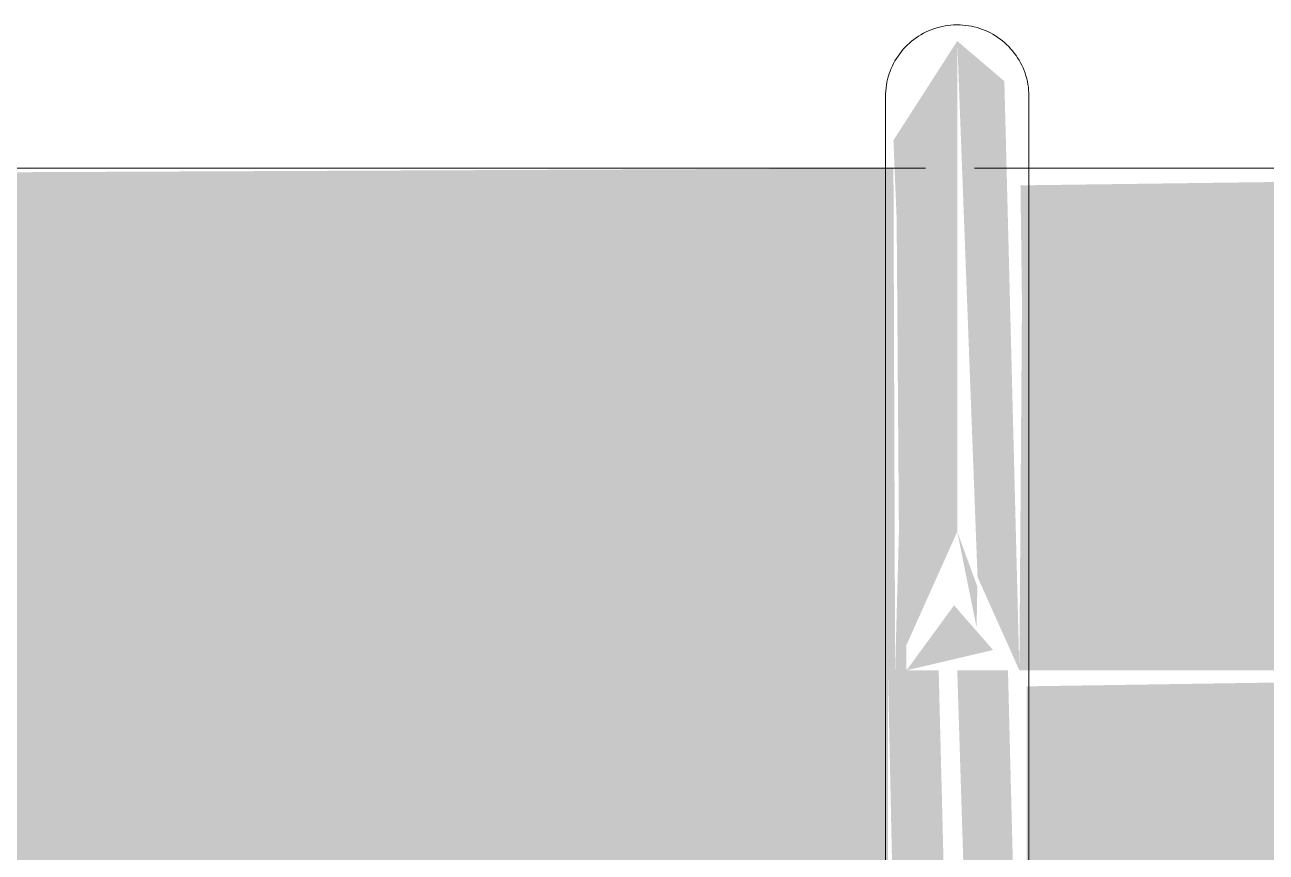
# Model space of a CAD drawing. Header units: inches. Extents: x -55396 to -733, y -290 to 853.
# Drawn here: x -24919.015 to -24914.688, y 291.616 to 294.5 of the extents above; entities that cross this region are included whole.
import ezdxf

# ---------------------------------------------------------------- set-up
doc = ezdxf.new("R2010")
doc.units = ezdxf.units.IN
doc.header["$MEASUREMENT"] = 0
doc.layers.add('Q-SPCQ', color=91, linetype='Continuous', lineweight=9)

# ---------------------------------------------------------------- blocks, each defined once
blk = doc.blocks.new('Basketball_Backstop-Performance_Sports_Systems-3103-Ceiling_Hung - 27_-0_ to 27_-11 7_8_-V22-Section 13')
at = {"layer": 'Q-SPCQ'}
blk.add_hatch(color=256, dxfattribs=at).paths.add_polyline_path([(-24915.9817, 292.25), (-24915.7652, 292.7334), (-24915.7652, 294.4436), (-24915.9876, 294.0976), (-24915.9764, 293.8235), (-24915.9685, 292.7334)], flags=0)
h = blk.add_hatch(color=256, dxfattribs=at)
h.paths.add_polyline_path([(-24915.7652, 292.7334), (-24915.6978, 292.3994), (-24915.6951, 292.5417), (-24915.7005, 292.5565)], flags=0)
h.paths.add_polyline_path([(-24915.5487, 292.25), (-24915.601, 294.3034), (-24915.7652, 294.4436), (-24915.6945, 292.5755), (-24915.5884, 292.3387)], flags=0)
h = blk.add_hatch(color=256, dxfattribs=at)
h.paths.add_polyline_path([(-24945.7652, 292.25), (-24932.7367, 292.25), (-24932.6388, 293.2262), (-24932.0218, 294), (-24945.7652, 293.9404), (-24945.7652, 292.7029)], flags=0)
h.paths.add_polyline_path([(-24932.4867, 292.25), (-24932.3617, 292.25), (-24932.4372, 292.4575)], flags=0)
h.paths.add_polyline_path([(-24932.1813, 292.25), (-24928.9867, 292.25), (-24929.1142, 292.8447), (-24929.3742, 293.2839), (-24929.675, 293.562), (-24930.0605, 293.7655), (-24930.3599, 293.8419), (-24930.8134, 293.8484), (-24931.3304, 293.6961), (-24931.6455, 293.4874), (-24931.9068, 293.2087), (-24932.1384, 292.7741), (-24932.1905, 292.6005), (-24932.2367, 292.25)], flags=0)
h.paths.add_polyline_path([(-24928.7884, 292.25), (-24928.7367, 292.25), (-24928.7367, 292.4061)], flags=0)
h.paths.add_polyline_path([(-24928.8531, 292.25), (-24928.7884, 292.25), (-24928.8582, 292.5753)], flags=0)
h.paths.add_polyline_path([(-24915.942, 292.25), (-24915.6402, 292.3208), (-24915.7763, 292.4766), (-24915.8902, 292.3208)], flags=0)
h.paths.add_polyline_path([(-24915.9817, 292.25), (-24915.942, 292.25), (-24915.9433, 292.3359)], flags=0)
h.paths.add_polyline_path([(-24928.3702, 292.25), (-24915.9817, 292.25), (-24915.9876, 294), (-24929.1599, 293.9404), (-24928.547, 293.0618), (-24928.4769, 292.5724), (-24928.4349, 292.25), (-24928.3952, 292.25)], flags=0)
h.paths.add_polyline_path([(-24915.5237, 292.25), (-24911.7367, 292.25), (-24911.7036, 292.9425), (-24911.5262, 293.3674), (-24911.021, 294), (-24915.5448, 293.9404), (-24915.5396, 293.5254), (-24915.5487, 292.25)], flags=0)
h.paths.add_polyline_path([(-24907.7367, 292.25), (-24907.8584, 292.4168), (-24907.7884, 292.25)], flags=0)
h.paths.add_polyline_path([(-24911.3952, 292.25), (-24911.3702, 292.25), (-24911.4349, 292.25)], flags=0)
h.paths.add_polyline_path([(-24911.4867, 292.25), (-24911.4349, 292.25), (-24911.5342, 292.4445)], flags=0)
h.paths.add_polyline_path([(-24911.2367, 292.25), (-24907.9867, 292.25), (-24908.172, 292.9844), (-24908.3742, 293.2839), (-24908.5778, 293.4874), (-24909.0605, 293.7655), (-24909.1911, 293.8196), (-24909.6436, 293.8708), (-24910.3304, 293.6961), (-24910.6661, 293.4717), (-24910.809, 293.3362), (-24911.1272, 292.8012), (-24911.2114, 292.4421)], flags=0)
h.paths.add_polyline_path([(-24903.8521, 292.25), (-24885.7652, 292.25), (-24885.7652, 294), (-24908.154, 293.9404), (-24907.5702, 293.1087), (-24907.3952, 292.25), (-24907.3702, 292.25)], flags=0)
h = blk.add_hatch(color=256, dxfattribs=at)
h.paths.add_polyline_path([(-24938.4114, 290.5), (-24933.8617, 290.5596), (-24933.7912, 291.1221), (-24933.4911, 291.483), (-24932.8531, 291.5669), (-24932.8531, 292.25), (-24945.7652, 292.25), (-24945.7652, 290.5)], flags=0)
h.paths.add_polyline_path([(-24916.0067, 290.5), (-24916.0067, 292.25), (-24928.3702, 292.25), (-24928.3702, 291.5), (-24927.6117, 291.433), (-24927.3617, 291), (-24927.3617, 290.5), (-24916.8277, 290.5596), (-24916.8118, 291), (-24916.6402, 291), (-24916.6402, 290.5)], flags=0)
h.paths.add_polyline_path([(-24930.3896, 290.5), (-24930.0605, 290.5726), (-24929.7166, 290.7345), (-24929.3657, 291.0126), (-24929.0906, 291.3822), (-24928.9213, 291.5), (-24928.8531, 291.5), (-24928.9213, 291.7971), (-24929.2979, 291.112), (-24929.6393, 290.8092), (-24930.0482, 290.6054), (-24930.3896, 290.5292), (-24930.6117, 290.5)], flags=0)
h.paths.add_polyline_path([(-24930.8337, 290.5), (-24931.0646, 290.5596), (-24931.6513, 290.8608), (-24932.019, 291.2339), (-24932.1813, 291.5056), (-24932.3154, 291.8986), (-24932.3702, 291.7669), (-24932.302, 291.5), (-24932.1668, 291.4375), (-24931.7607, 290.9198), (-24931.4098, 290.6804), (-24930.9405, 290.5147), (-24930.8838, 290.5)], flags=0)
h.paths.add_polyline_path([(-24915.5237, 290.5), (-24914.8902, 290.5596), (-24914.8902, 291), (-24914.7027, 291), (-24914.6521, 290.5), (-24912.8617, 290.5596), (-24912.7912, 291.1221), (-24912.4911, 291.483), (-24911.8531, 291.6136), (-24911.8531, 292.25), (-24915.5237, 292.1942), (-24915.5237, 290.5301)], flags=0)
h.paths.add_polyline_path([(-24909.6117, 290.5), (-24909.0605, 290.5726), (-24908.7166, 290.7345), (-24908.3657, 291.0126), (-24908.0906, 291.3822), (-24907.9213, 291.5), (-24907.8531, 291.5), (-24907.9213, 291.7971), (-24908.2902, 291.1221), (-24908.6316, 290.8151), (-24908.9598, 290.642), (-24909.3896, 290.5292)], flags=0)
h.paths.add_polyline_path([(-24909.6117, 290.5), (-24910.3561, 290.6804), (-24910.6985, 290.897), (-24911.019, 291.2339), (-24911.2278, 291.618), (-24911.3362, 292.057), (-24911.3702, 291.7788), (-24911.302, 291.5), (-24911.1668, 291.4375), (-24910.7367, 290.8968), (-24910.3782, 290.6627), (-24910.0204, 290.5355), (-24909.8337, 290.5)], flags=0)
h.paths.add_polyline_path([(-24906.3617, 290.5), (-24885.7652, 290.5596), (-24885.7652, 292.25), (-24907.3702, 292.25), (-24907.3702, 291.5), (-24906.6117, 291.433), (-24906.3617, 290.9171), (-24906.3617, 290.5392)], flags=0)
h.paths.add_polyline_path([(-24930.6117, 290.625), (-24929.8828, 290.8081), (-24929.572, 291.017), (-24929.3742, 291.2161), (-24929.1104, 291.6644), (-24929.0297, 291.9234), (-24929.042, 292.25), (-24932.2367, 292.25), (-24932.1679, 291.7971), (-24931.8447, 291.2104), (-24931.6455, 291.0126), (-24931.1628, 290.7345), (-24931.0322, 290.6804)], flags=0)
h.paths.add_polyline_path([(-24909.6117, 290.625), (-24908.9598, 290.7762), (-24908.572, 291.017), (-24908.3146, 291.2939), (-24908.1206, 291.6398), (-24908.0088, 292.0821), (-24908.042, 292.25), (-24911.2367, 292.25), (-24911.0941, 291.6189), (-24910.8447, 291.2104), (-24910.4961, 290.8979), (-24910.1628, 290.7345), (-24909.8337, 290.6542)], flags=0)
h = blk.add_hatch(color=256, dxfattribs=at)
h.paths.add_polyline_path([(-24915.8299, 288.75), (-24915.7652, 288.75), (-24915.8353, 289.0625), (-24916.0067, 289.0625), (-24915.942, 288.75), (-24915.8902, 288.75)], flags=0)
h.paths.add_polyline_path([(-24915.942, 289.6875), (-24915.7652, 289.6875), (-24915.8299, 292.25), (-24916.0067, 292.25), (-24915.9526, 289.6875)], flags=0)
h = blk.add_hatch(color=256, dxfattribs=at)
h.paths.add_polyline_path([(-24915.7005, 288.75), (-24915.5237, 288.75), (-24915.5884, 289.0625), (-24915.7652, 289.0625), (-24915.7652, 288.75)], flags=0)
h.paths.add_polyline_path([(-24915.5778, 289.6875), (-24915.5237, 289.6875), (-24915.5884, 292.25), (-24915.7652, 292.25), (-24915.6844, 289.6875), (-24915.5884, 289.6875)], flags=0)
for p, q in [((-24915.8756, 294), (-24929.2023, 294)), ((-24911.021, 294), (-24915.7052, 294)), ((-24916.0152, 292.25), (-24916.0152, 289.6875)), ((-24915.5152, 289.6875), (-24915.5152, 292.25))]:
    blk.add_line(p, q, dxfattribs=at)
at = {"layer": 'Q-SPCQ', "flags": 128}
for points in [[(-24916.0152, 294.25), (-24916.015, 294.26), (-24916.0144, 294.27), (-24916.0134, 294.2799), (-24916.012, 294.2898), (-24916.0102, 294.2997), (-24916.0081, 294.3094), (-24916.0055, 294.3191), (-24916.0025, 294.3286), (-24915.9992, 294.3381), (-24915.9955, 294.3474), (-24915.9914, 294.3565), (-24915.987, 294.3654), (-24915.9822, 294.3742), (-24915.977, 294.3828), (-24915.9716, 294.3912), (-24915.9657, 294.3993), (-24915.9596, 294.4072), (-24915.9532, 294.4148), (-24915.9464, 294.4222), (-24915.9394, 294.4293), (-24915.9321, 294.4362), (-24915.9245, 294.4427), (-24915.9167, 294.4489), (-24915.9086, 294.4548), (-24915.9003, 294.4604), (-24915.8918, 294.4656), (-24915.8831, 294.4705), (-24915.8741, 294.475), (-24915.8651, 294.4792), (-24915.8558, 294.483), (-24915.8464, 294.4864), (-24915.8369, 294.4895), (-24915.8273, 294.4922), (-24915.8175, 294.4945), (-24915.8077, 294.4964), (-24915.7978, 294.4979), (-24915.7879, 294.499), (-24915.7779, 294.4997), (-24915.7679, 294.5), (-24915.7652, 294.5)], [(-24916.0152, 294.25), (-24916.015, 294.26), (-24916.0144, 294.27), (-24916.0134, 294.2799), (-24916.012, 294.2898), (-24916.0102, 294.2997), (-24916.0081, 294.3094), (-24916.0055, 294.3191), (-24916.0025, 294.3286), (-24915.9992, 294.3381), (-24915.9955, 294.3474), (-24915.9914, 294.3565), (-24915.987, 294.3654), (-24915.9822, 294.3742), (-24915.977, 294.3828), (-24915.9716, 294.3912), (-24915.9657, 294.3993), (-24915.9596, 294.4072), (-24915.9532, 294.4148), (-24915.9464, 294.4222), (-24915.9394, 294.4293), (-24915.9321, 294.4362), (-24915.9245, 294.4427), (-24915.9167, 294.4489), (-24915.9086, 294.4548), (-24915.9003, 294.4604), (-24915.8918, 294.4656), (-24915.8831, 294.4705), (-24915.8741, 294.475), (-24915.8651, 294.4792), (-24915.8558, 294.483), (-24915.8464, 294.4864), (-24915.8369, 294.4895), (-24915.8273, 294.4922), (-24915.8175, 294.4945), (-24915.8077, 294.4964), (-24915.7978, 294.4979), (-24915.7879, 294.499), (-24915.7779, 294.4997), (-24915.7679, 294.5), (-24915.7652, 294.5)], [(-24915.7652, 294.5), (-24915.7552, 294.4998), (-24915.7452, 294.4992), (-24915.7353, 294.4982), (-24915.7254, 294.4968), (-24915.7156, 294.495), (-24915.7058, 294.4928), (-24915.6961, 294.4903), (-24915.6866, 294.4873), (-24915.6772, 294.484), (-24915.6679, 294.4803), (-24915.6587, 294.4762), (-24915.6498, 294.4717), (-24915.641, 294.467), (-24915.6324, 294.4618), (-24915.6241, 294.4563), (-24915.6159, 294.4505), (-24915.608, 294.4444), (-24915.6004, 294.438), (-24915.593, 294.4312), (-24915.5859, 294.4242), (-24915.5791, 294.4169), (-24915.5725, 294.4093), (-24915.5663, 294.4015), (-24915.5604, 294.3934), (-24915.5549, 294.3851), (-24915.5496, 294.3766), (-24915.5447, 294.3678), (-24915.5402, 294.3589), (-24915.536, 294.3498), (-24915.5322, 294.3406), (-24915.5288, 294.3312), (-24915.5257, 294.3217), (-24915.523, 294.312), (-24915.5208, 294.3023), (-24915.5189, 294.2925), (-24915.5174, 294.2826), (-24915.5163, 294.2727), (-24915.5155, 294.2627), (-24915.5152, 294.2527), (-24915.5152, 294.25)], [(-24915.7652, 294.5), (-24915.7552, 294.4998), (-24915.7452, 294.4992), (-24915.7353, 294.4982), (-24915.7254, 294.4968), (-24915.7156, 294.495), (-24915.7058, 294.4928), (-24915.6961, 294.4903), (-24915.6866, 294.4873), (-24915.6772, 294.484), (-24915.6679, 294.4803), (-24915.6587, 294.4762), (-24915.6498, 294.4717), (-24915.641, 294.467), (-24915.6324, 294.4618), (-24915.6241, 294.4563), (-24915.6159, 294.4505), (-24915.608, 294.4444), (-24915.6004, 294.438), (-24915.593, 294.4312), (-24915.5859, 294.4242), (-24915.5791, 294.4169), (-24915.5725, 294.4093), (-24915.5663, 294.4015), (-24915.5604, 294.3934), (-24915.5549, 294.3851), (-24915.5496, 294.3766), (-24915.5447, 294.3678), (-24915.5402, 294.3589), (-24915.536, 294.3498), (-24915.5322, 294.3406), (-24915.5288, 294.3312), (-24915.5257, 294.3217), (-24915.523, 294.312), (-24915.5208, 294.3023), (-24915.5189, 294.2925), (-24915.5174, 294.2826), (-24915.5163, 294.2727), (-24915.5155, 294.2627), (-24915.5152, 294.2527), (-24915.5152, 294.25)], [(-24916.0152, 294.25), (-24916.0152, 294.2484), (-24916.0152, 294.2436), (-24916.0152, 294.2356), (-24916.0152, 294.2245), (-24916.0152, 294.2101), (-24916.0152, 294.1927), (-24916.0152, 294.1721), (-24916.0152, 294.1485), (-24916.0152, 294.1218), (-24916.0152, 294.0921), (-24916.0152, 294.0595), (-24916.0152, 294.024), (-24916.0152, 293.9856), (-24916.0152, 293.9445), (-24916.0152, 293.9007), (-24916.0152, 293.8542), (-24916.0152, 293.8051), (-24916.0152, 293.7536), (-24916.0152, 293.6997), (-24916.0152, 293.6434), (-24916.0152, 293.5849), (-24916.0152, 293.5243), (-24916.0152, 293.4616), (-24916.0152, 293.397), (-24916.0152, 293.3306), (-24916.0152, 293.2624), (-24916.0152, 293.1927), (-24916.0152, 293.1214), (-24916.0152, 293.0487), (-24916.0152, 292.9747), (-24916.0152, 292.8996), (-24916.0152, 292.8234), (-24916.0152, 292.7464), (-24916.0152, 292.6685), (-24916.0152, 292.5899), (-24916.0152, 292.5108), (-24916.0152, 292.4313), (-24916.0152, 292.3515), (-24916.0152, 292.2716), (-24916.0152, 292.25)], [(-24916.0152, 294.25), (-24916.0152, 294.2484), (-24916.0152, 294.2436), (-24916.0152, 294.2356)], [(-24916.0152, 293.9748), (-24916.0152, 294.0139), (-24916.0152, 294.0502), (-24916.0152, 294.0836), (-24916.0152, 294.1141), (-24916.0152, 294.1416), (-24916.0152, 294.166), (-24916.0152, 294.1874), (-24916.0152, 294.2057), (-24916.0152, 294.2209), (-24916.0152, 294.2329), (-24916.0152, 294.2418), (-24916.0152, 294.2474), (-24916.0152, 294.2499)], [(-24916.0152, 294.2329), (-24916.0152, 294.2418), (-24916.0152, 294.2474), (-24916.0152, 294.2499)], [(-24915.5152, 294.25), (-24915.5152, 294.2484), (-24915.5152, 294.2436), (-24915.5152, 294.2356), (-24915.5152, 294.2245), (-24915.5152, 294.2101), (-24915.5152, 294.1927), (-24915.5152, 294.1721), (-24915.5152, 294.1485), (-24915.5152, 294.1218), (-24915.5152, 294.0921), (-24915.5152, 294.0595), (-24915.5152, 294.024), (-24915.5152, 293.9856)], [(-24915.5152, 294.25), (-24915.5152, 294.2484), (-24915.5152, 294.2436), (-24915.5152, 294.2356)], [(-24915.5152, 292.25), (-24915.5152, 292.33), (-24915.5152, 292.4098), (-24915.5152, 292.4894), (-24915.5152, 292.5686), (-24915.5152, 292.6473), (-24915.5152, 292.7254), (-24915.5152, 292.8027), (-24915.5152, 292.8791), (-24915.5152, 292.9545), (-24915.5152, 293.0288), (-24915.5152, 293.1019), (-24915.5152, 293.1736), (-24915.5152, 293.2438), (-24915.5152, 293.3124), (-24915.5152, 293.3793), (-24915.5152, 293.4444), (-24915.5152, 293.5076), (-24915.5152, 293.5688), (-24915.5152, 293.6278), (-24915.5152, 293.6847), (-24915.5152, 293.7393), (-24915.5152, 293.7915), (-24915.5152, 293.8412), (-24915.5152, 293.8884), (-24915.5152, 293.9329), (-24915.5152, 293.9748), (-24915.5152, 294.0139), (-24915.5152, 294.0502), (-24915.5152, 294.0836), (-24915.5152, 294.1141), (-24915.5152, 294.1416), (-24915.5152, 294.166), (-24915.5152, 294.1874), (-24915.5152, 294.2057), (-24915.5152, 294.2209), (-24915.5152, 294.2329), (-24915.5152, 294.2418), (-24915.5152, 294.2474), (-24915.5152, 294.2499)], [(-24915.5152, 294.2329), (-24915.5152, 294.2418), (-24915.5152, 294.2474), (-24915.5152, 294.2499)], [(-24916.0152, 294.0139), (-24916.0152, 294.0502), (-24916.0152, 294.0836)], [(-24916.0152, 294.0595), (-24916.0152, 294.024), (-24916.0152, 293.9856)], [(-24915.5152, 294.0139), (-24915.5152, 294.0502), (-24915.5152, 294.0836)], [(-24915.5152, 294.0595), (-24915.5152, 294.024), (-24915.5152, 293.9856)]]:
    blk.add_lwpolyline(points, dxfattribs=at)

msp = doc.modelspace()

# ---------------------------------------------------------------- block references
at = {"layer": 'Q-SPCQ'}
msp.add_blockref('Basketball_Backstop-Performance_Sports_Systems-3103-Ceiling_Hung - 27_-0_ to 27_-11 7_8_-V22-Section 13', (0, 0), dxfattribs=at)

doc.saveas('drawing.dxf')
